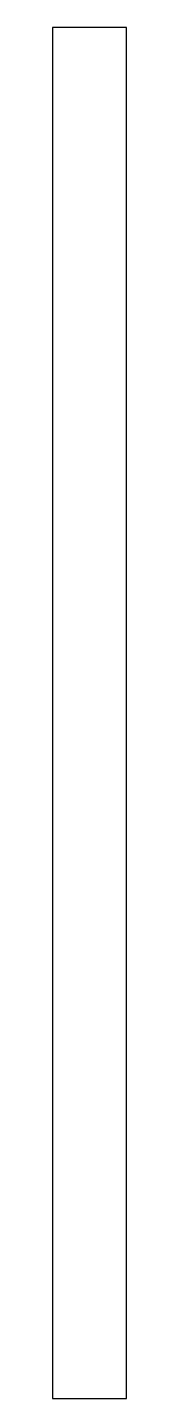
# Model space of a CAD drawing. Header units: millimetres. Extents: x -4.8 to 0, y -88.9 to 0.
import ezdxf

# ---------------------------------------------------------------- set-up
doc = ezdxf.new("R2010")
doc.units = ezdxf.units.MM

msp = doc.modelspace()

# ---------------------------------------------------------------- linework, layer by layer
msp.add_lwpolyline([(0, 0), (-4.7625, 0), (-4.7625, -88.9), (0, -88.9)], close=True)

doc.saveas('drawing.dxf')
